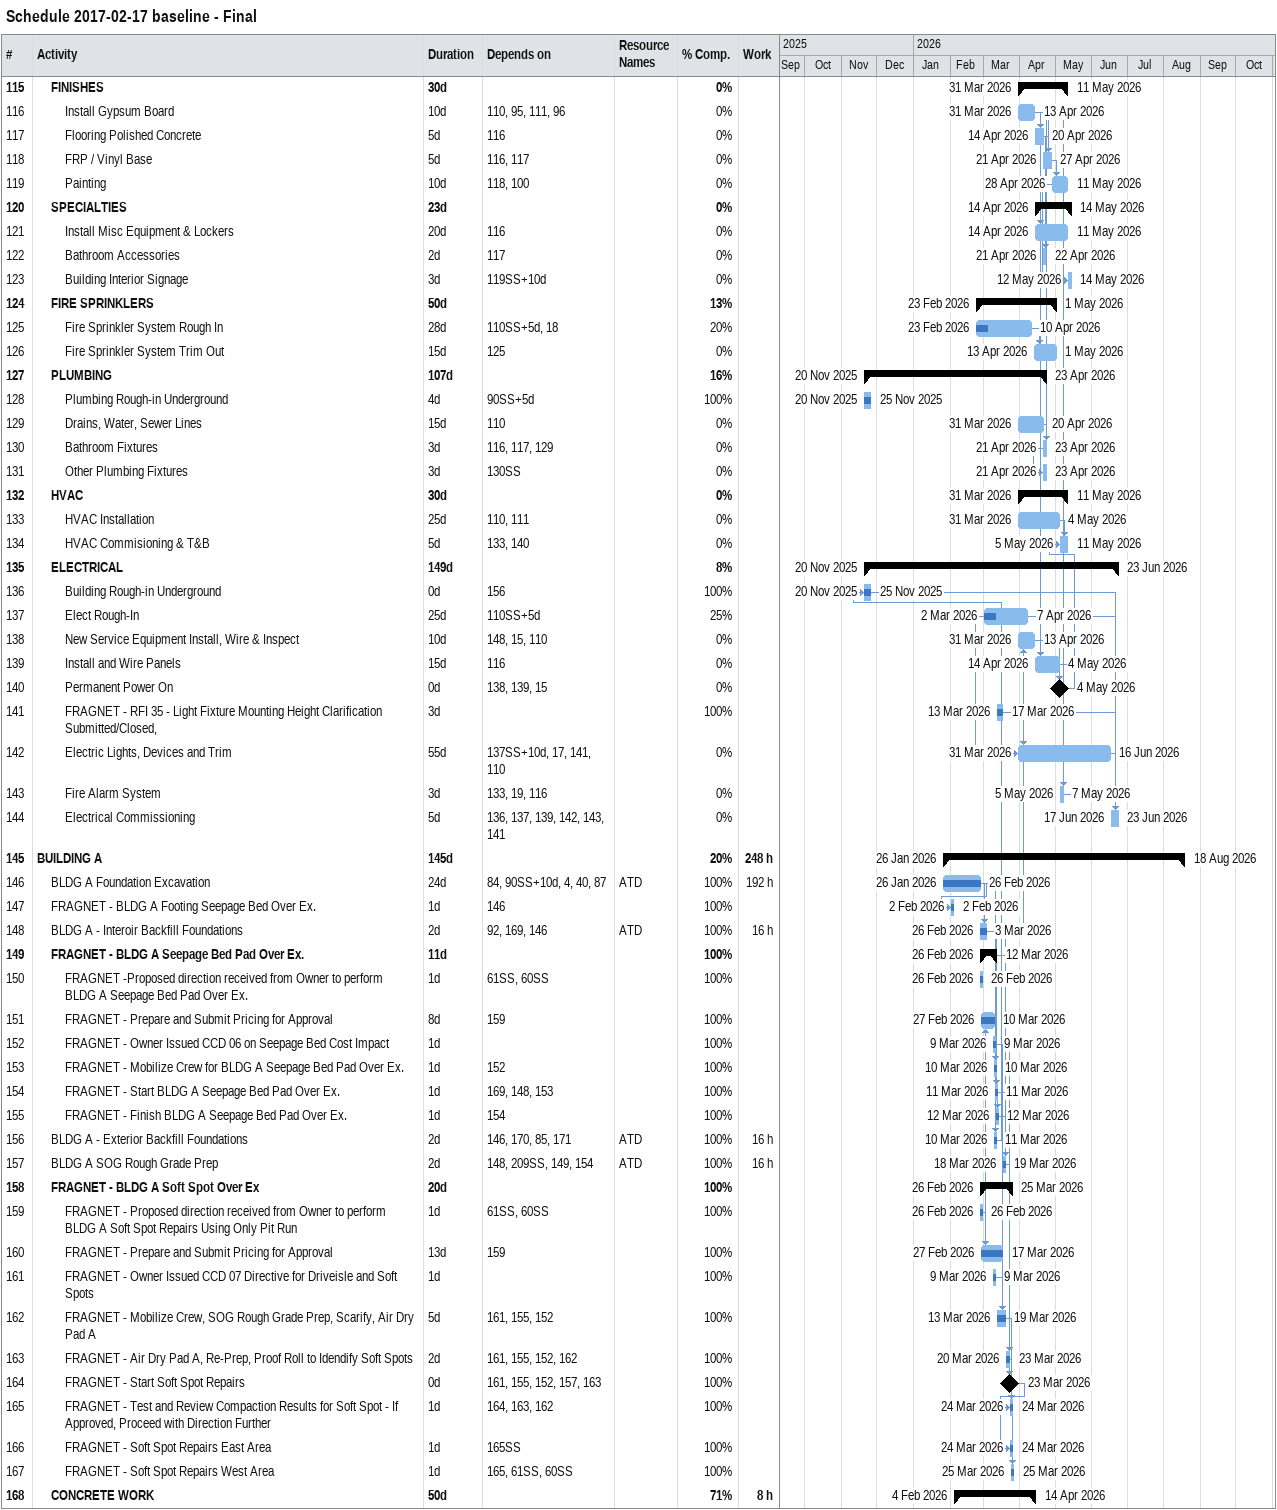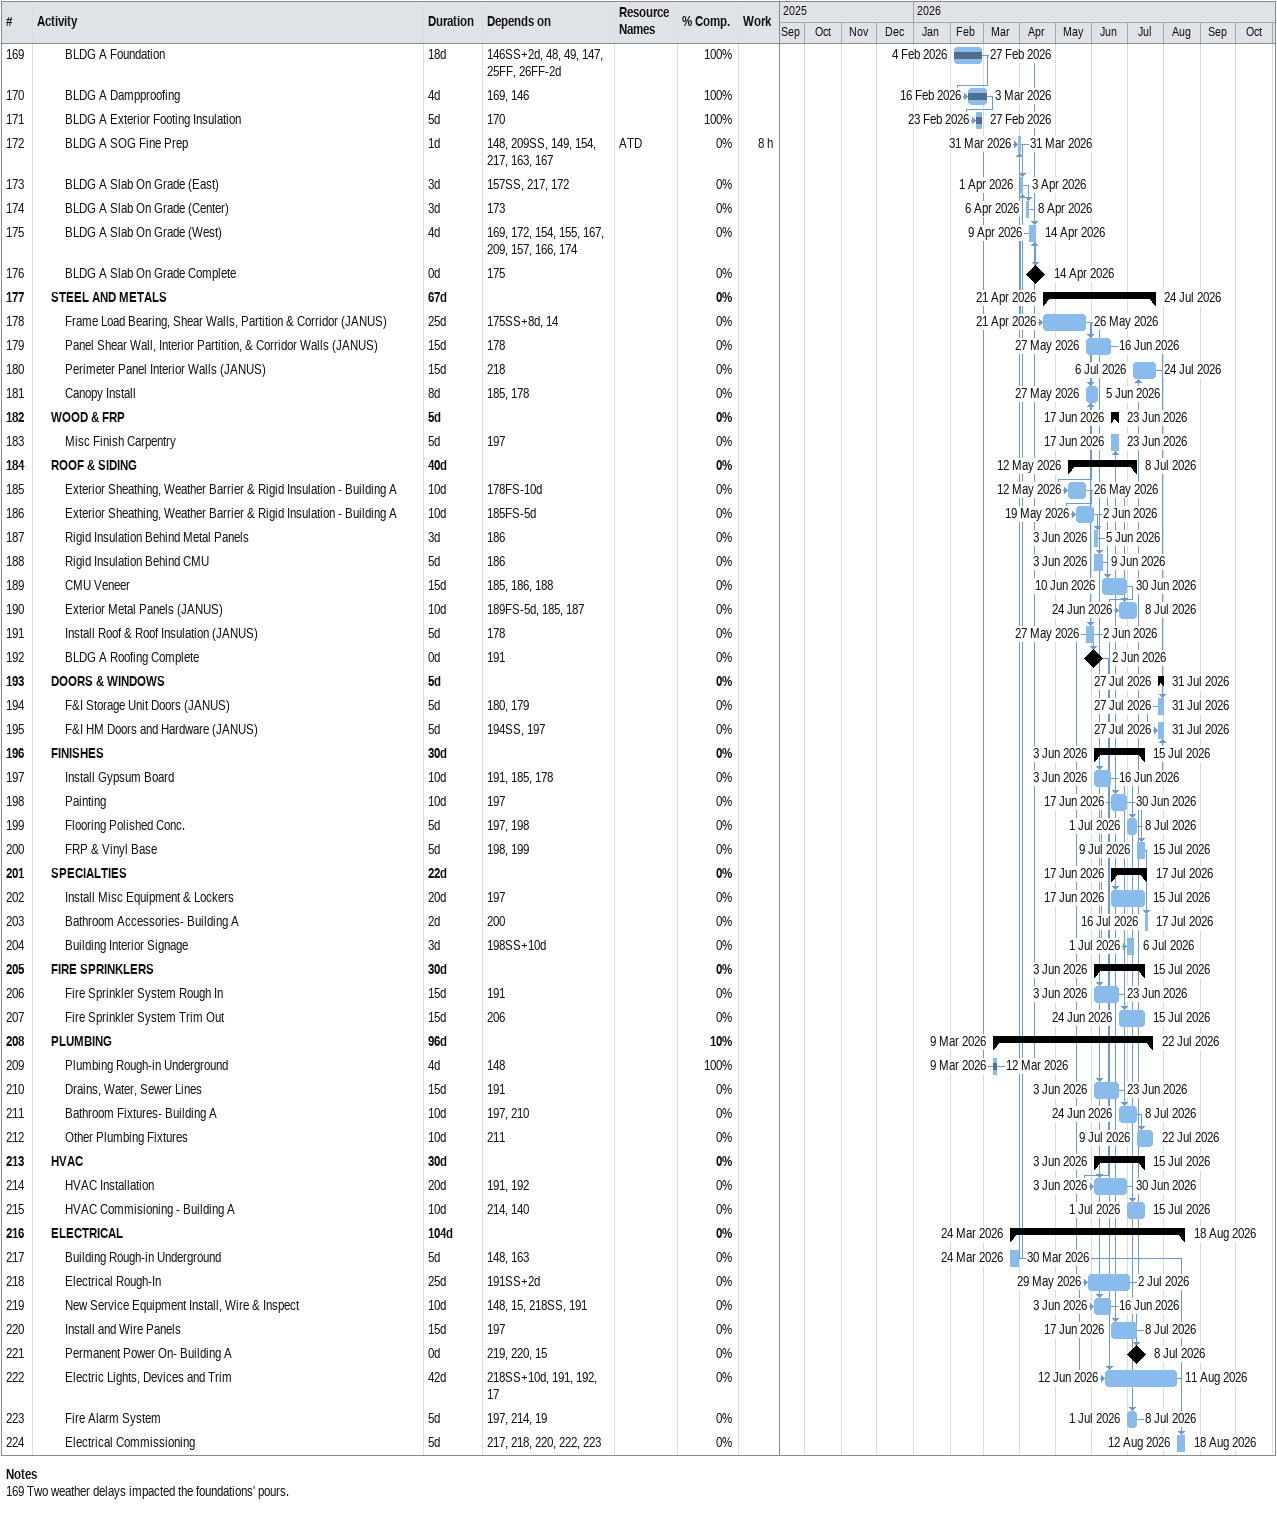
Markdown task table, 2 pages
Schedule 2017-02-17 baseline - Final

| ID | Level | Task | Duration | Start | Finish | Predecessors | Resources | % complete | Work (h) |
|---|---|---|---|---|---|---|---|---|---|
| 115 | 2 | **FINISHES** | 30d | 2026-03-31 | 2026-05-11 |  |  | 0 |  |
| 116 | 3 | Install Gypsum Board | 10d | 2026-03-31 | 2026-04-13 | 110, 95, 111, 96 |  | 0 |  |
| 117 | 3 | Flooring Polished Concrete | 5d | 2026-04-14 | 2026-04-20 | 116 |  | 0 |  |
| 118 | 3 | FRP / Vinyl Base | 5d | 2026-04-21 | 2026-04-27 | 116, 117 |  | 0 |  |
| 119 | 3 | Painting | 10d | 2026-04-28 | 2026-05-11 | 118, 100 |  | 0 |  |
| 120 | 2 | **SPECIALTIES** | 23d | 2026-04-14 | 2026-05-14 |  |  | 0 |  |
| 121 | 3 | Install Misc Equipment & Lockers | 20d | 2026-04-14 | 2026-05-11 | 116 |  | 0 |  |
| 122 | 3 | Bathroom Accessories | 2d | 2026-04-21 | 2026-04-22 | 117 |  | 0 |  |
| 123 | 3 | Building Interior Signage | 3d | 2026-05-12 | 2026-05-14 | 119SS+10d |  | 0 |  |
| 124 | 2 | **FIRE SPRINKLERS** | 50d | 2026-02-23 | 2026-05-01 |  |  | 13 |  |
| 125 | 3 | Fire Sprinkler System Rough In | 28d | 2026-02-23 | 2026-04-10 | 110SS+5d, 18 |  | 20 |  |
| 126 | 3 | Fire Sprinkler System Trim Out | 15d | 2026-04-13 | 2026-05-01 | 125 |  | 0 |  |
| 127 | 2 | **PLUMBING** | 107d | 2025-11-20 | 2026-04-23 |  |  | 16 |  |
| 128 | 3 | Plumbing Rough-in Underground | 4d | 2025-11-20 | 2025-11-25 | 90SS+5d |  | 100 |  |
| 129 | 3 | Drains, Water, Sewer Lines | 15d | 2026-03-31 | 2026-04-20 | 110 |  | 0 |  |
| 130 | 3 | Bathroom Fixtures | 3d | 2026-04-21 | 2026-04-23 | 116, 117, 129 |  | 0 |  |
| 131 | 3 | Other Plumbing Fixtures | 3d | 2026-04-21 | 2026-04-23 | 130SS |  | 0 |  |
| 132 | 2 | **HVAC** | 30d | 2026-03-31 | 2026-05-11 |  |  | 0 |  |
| 133 | 3 | HVAC Installation | 25d | 2026-03-31 | 2026-05-04 | 110, 111 |  | 0 |  |
| 134 | 3 | HVAC Commisioning & T&B | 5d | 2026-05-05 | 2026-05-11 | 133, 140 |  | 0 |  |
| 135 | 2 | **ELECTRICAL** | 149d | 2025-11-20 | 2026-06-23 |  |  | 8 |  |
| 136 | 3 | Building Rough-in Underground | 0d | 2025-11-20 | 2025-11-25 | 156 |  | 100 |  |
| 137 | 3 | Elect Rough-In | 25d | 2026-03-02 | 2026-04-07 | 110SS+5d |  | 25 |  |
| 138 | 3 | New Service Equipment Install, Wire & Inspect | 10d | 2026-03-31 | 2026-04-13 | 148, 15, 110 |  | 0 |  |
| 139 | 3 | Install and Wire Panels | 15d | 2026-04-14 | 2026-05-04 | 116 |  | 0 |  |
| 140 | 3 | Permanent Power On | 0d | 2026-05-04 | 2026-05-04 | 138, 139, 15 |  | 0 |  |
| 141 | 3 | FRAGNET - RFI 35 - Light Fixture Mounting Height Clarification Submitted/Closed, | 3d | 2026-03-13 | 2026-03-17 |  |  | 100 |  |
| 142 | 3 | Electric Lights, Devices and Trim | 55d | 2026-03-31 | 2026-06-16 | 137SS+10d, 17, 141, 110 |  | 0 |  |
| 143 | 3 | Fire Alarm System | 3d | 2026-05-05 | 2026-05-07 | 133, 19, 116 |  | 0 |  |
| 144 | 3 | Electrical Commissioning | 5d | 2026-06-17 | 2026-06-23 | 136, 137, 139, 142, 143, 141 |  | 0 |  |
| 145 | 1 | **BUILDING A** | 145d | 2026-01-26 | 2026-08-18 |  |  | 20 | 248 |
| 146 | 2 | BLDG A Foundation Excavation | 24d | 2026-01-26 | 2026-02-26 | 84, 90SS+10d, 4, 40, 87 | ATD | 100 | 192 |
| 147 | 2 | FRAGNET - BLDG A Footing Seepage Bed Over Ex. | 1d | 2026-02-02 | 2026-02-02 | 146 |  | 100 |  |
| 148 | 2 | BLDG A - Interoir Backfill Foundations | 2d | 2026-02-26 | 2026-03-03 | 92, 169, 146 | ATD | 100 | 16 |
| 149 | 2 | **FRAGNET - BLDG A Seepage Bed Pad Over Ex.** | 11d | 2026-02-26 | 2026-03-12 |  |  | 100 |  |
| 150 | 3 | FRAGNET -Proposed direction received from Owner to perform BLDG A Seepage Bed Pad Over Ex. | 1d | 2026-02-26 | 2026-02-26 | 61SS, 60SS |  | 100 |  |
| 151 | 3 | FRAGNET - Prepare and Submit Pricing for Approval | 8d | 2026-02-27 | 2026-03-10 | 159 |  | 100 |  |
| 152 | 3 | FRAGNET - Owner Issued CCD 06 on Seepage Bed Cost Impact | 1d | 2026-03-09 | 2026-03-09 |  |  | 100 |  |
| 153 | 3 | FRAGNET - Mobilize Crew for BLDG A Seepage Bed Pad Over Ex. | 1d | 2026-03-10 | 2026-03-10 | 152 |  | 100 |  |
| 154 | 3 | FRAGNET - Start BLDG A Seepage Bed Pad Over Ex. | 1d | 2026-03-11 | 2026-03-11 | 169, 148, 153 |  | 100 |  |
| 155 | 3 | FRAGNET - Finish BLDG A Seepage Bed Pad Over Ex. | 1d | 2026-03-12 | 2026-03-12 | 154 |  | 100 |  |
| 156 | 2 | BLDG A - Exterior Backfill Foundations | 2d | 2026-03-10 | 2026-03-11 | 146, 170, 85, 171 | ATD | 100 | 16 |
| 157 | 2 | BLDG A SOG Rough Grade Prep | 2d | 2026-03-18 | 2026-03-19 | 148, 209SS, 149, 154 | ATD | 100 | 16 |
| 158 | 2 | **FRAGNET - BLDG A Soft Spot Over Ex** | 20d | 2026-02-26 | 2026-03-25 |  |  | 100 |  |
| 159 | 3 | FRAGNET - Proposed direction received from Owner to perform BLDG A Soft Spot Repairs Using Only Pit Run | 1d | 2026-02-26 | 2026-02-26 | 61SS, 60SS |  | 100 |  |
| 160 | 3 | FRAGNET - Prepare and Submit Pricing for Approval | 13d | 2026-02-27 | 2026-03-17 | 159 |  | 100 |  |
| 161 | 3 | FRAGNET - Owner Issued CCD 07 Directive for Driveisle and Soft Spots | 1d | 2026-03-09 | 2026-03-09 |  |  | 100 |  |
| 162 | 3 | FRAGNET - Mobilize Crew, SOG Rough Grade Prep, Scarify, Air Dry Pad A | 5d | 2026-03-13 | 2026-03-19 | 161, 155, 152 |  | 100 |  |
| 163 | 3 | FRAGNET - Air Dry Pad A, Re-Prep, Proof Roll to Idendify Soft Spots | 2d | 2026-03-20 | 2026-03-23 | 161, 155, 152, 162 |  | 100 |  |
| 164 | 3 | FRAGNET - Start Soft Spot Repairs | 0d | 2026-03-23 | 2026-03-23 | 161, 155, 152, 157, 163 |  | 100 |  |
| 165 | 3 | FRAGNET - Test and Review Compaction Results for Soft Spot - If Approved, Proceed with Direction Further | 1d | 2026-03-24 | 2026-03-24 | 164, 163, 162 |  | 100 |  |
| 166 | 3 | FRAGNET - Soft Spot Repairs East Area | 1d | 2026-03-24 | 2026-03-24 | 165SS |  | 100 |  |
| 167 | 3 | FRAGNET - Soft Spot Repairs West Area | 1d | 2026-03-25 | 2026-03-25 | 165, 61SS, 60SS |  | 100 |  |
| 168 | 2 | **CONCRETE WORK** | 50d | 2026-02-04 | 2026-04-14 |  |  | 71 | 8 |
| 169 | 3 | BLDG A Foundation | 18d | 2026-02-04 | 2026-02-27 | 146SS+2d, 48, 49, 147, 25FF, 26FF-2d |  | 100 |  |
| 170 | 3 | BLDG A Dampproofing | 4d | 2026-02-16 | 2026-03-03 | 169, 146 |  | 100 |  |
| 171 | 3 | BLDG A Exterior Footing Insulation | 5d | 2026-02-23 | 2026-02-27 | 170 |  | 100 |  |
| 172 | 3 | BLDG A SOG Fine Prep | 1d | 2026-03-31 | 2026-03-31 | 148, 209SS, 149, 154, 217, 163, 167 | ATD | 0 | 8 |
| 173 | 3 | BLDG A Slab On Grade (East) | 3d | 2026-04-01 | 2026-04-03 | 157SS, 217, 172 |  | 0 |  |
| 174 | 3 | BLDG A Slab On Grade (Center) | 3d | 2026-04-06 | 2026-04-08 | 173 |  | 0 |  |
| 175 | 3 | BLDG A Slab On Grade (West) | 4d | 2026-04-09 | 2026-04-14 | 169, 172, 154, 155, 167, 209, 157, 166, 174 |  | 0 |  |
| 176 | 3 | BLDG A Slab On Grade Complete | 0d | 2026-04-14 | 2026-04-14 | 175 |  | 0 |  |
| 177 | 2 | **STEEL AND METALS** | 67d | 2026-04-21 | 2026-07-24 |  |  | 0 |  |
| 178 | 3 | Frame Load Bearing, Shear Walls, Partition & Corridor (JANUS) | 25d | 2026-04-21 | 2026-05-26 | 175SS+8d, 14 |  | 0 |  |
| 179 | 3 | Panel Shear Wall, Interior Partition, & Corridor Walls (JANUS) | 15d | 2026-05-27 | 2026-06-16 | 178 |  | 0 |  |
| 180 | 3 | Perimeter Panel Interior Walls (JANUS) | 15d | 2026-07-06 | 2026-07-24 | 218 |  | 0 |  |
| 181 | 3 | Canopy Install | 8d | 2026-05-27 | 2026-06-05 | 185, 178 |  | 0 |  |
| 182 | 2 | **WOOD & FRP** | 5d | 2026-06-17 | 2026-06-23 |  |  | 0 |  |
| 183 | 3 | Misc Finish Carpentry | 5d | 2026-06-17 | 2026-06-23 | 197 |  | 0 |  |
| 184 | 2 | **ROOF & SIDING** | 40d | 2026-05-12 | 2026-07-08 |  |  | 0 |  |
| 185 | 3 | Exterior Sheathing, Weather Barrier & Rigid Insulation - Building A | 10d | 2026-05-12 | 2026-05-26 | 178FS-10d |  | 0 |  |
| 186 | 3 | Exterior Sheathing, Weather Barrier & Rigid Insulation - Building A | 10d | 2026-05-19 | 2026-06-02 | 185FS-5d |  | 0 |  |
| 187 | 3 | Rigid Insulation Behind Metal Panels | 3d | 2026-06-03 | 2026-06-05 | 186 |  | 0 |  |
| 188 | 3 | Rigid Insulation Behind CMU | 5d | 2026-06-03 | 2026-06-09 | 186 |  | 0 |  |
| 189 | 3 | CMU Veneer | 15d | 2026-06-10 | 2026-06-30 | 185, 186, 188 |  | 0 |  |
| 190 | 3 | Exterior Metal Panels (JANUS) | 10d | 2026-06-24 | 2026-07-08 | 189FS-5d, 185, 187 |  | 0 |  |
| 191 | 3 | Install Roof & Roof Insulation (JANUS) | 5d | 2026-05-27 | 2026-06-02 | 178 |  | 0 |  |
| 192 | 3 | BLDG A Roofing Complete | 0d | 2026-06-02 | 2026-06-02 | 191 |  | 0 |  |
| 193 | 2 | **DOORS & WINDOWS** | 5d | 2026-07-27 | 2026-07-31 |  |  | 0 |  |
| 194 | 3 | F&I Storage Unit Doors (JANUS) | 5d | 2026-07-27 | 2026-07-31 | 180, 179 |  | 0 |  |
| 195 | 3 | F&I HM Doors and Hardware (JANUS) | 5d | 2026-07-27 | 2026-07-31 | 194SS, 197 |  | 0 |  |
| 196 | 2 | **FINISHES** | 30d | 2026-06-03 | 2026-07-15 |  |  | 0 |  |
| 197 | 3 | Install Gypsum Board | 10d | 2026-06-03 | 2026-06-16 | 191, 185, 178 |  | 0 |  |
| 198 | 3 | Painting | 10d | 2026-06-17 | 2026-06-30 | 197 |  | 0 |  |
| 199 | 3 | Flooring Polished Conc. | 5d | 2026-07-01 | 2026-07-08 | 197, 198 |  | 0 |  |
| 200 | 3 | FRP & Vinyl Base | 5d | 2026-07-09 | 2026-07-15 | 198, 199 |  | 0 |  |
| 201 | 2 | **SPECIALTIES** | 22d | 2026-06-17 | 2026-07-17 |  |  | 0 |  |
| 202 | 3 | Install Misc Equipment & Lockers | 20d | 2026-06-17 | 2026-07-15 | 197 |  | 0 |  |
| 203 | 3 | Bathroom Accessories- Building A | 2d | 2026-07-16 | 2026-07-17 | 200 |  | 0 |  |
| 204 | 3 | Building Interior Signage | 3d | 2026-07-01 | 2026-07-06 | 198SS+10d |  | 0 |  |
| 205 | 2 | **FIRE SPRINKLERS** | 30d | 2026-06-03 | 2026-07-15 |  |  | 0 |  |
| 206 | 3 | Fire Sprinkler System Rough In | 15d | 2026-06-03 | 2026-06-23 | 191 |  | 0 |  |
| 207 | 3 | Fire Sprinkler System Trim Out | 15d | 2026-06-24 | 2026-07-15 | 206 |  | 0 |  |
| 208 | 2 | **PLUMBING** | 96d | 2026-03-09 | 2026-07-22 |  |  | 10 |  |
| 209 | 3 | Plumbing Rough-in Underground | 4d | 2026-03-09 | 2026-03-12 | 148 |  | 100 |  |
| 210 | 3 | Drains, Water, Sewer Lines | 15d | 2026-06-03 | 2026-06-23 | 191 |  | 0 |  |
| 211 | 3 | Bathroom Fixtures- Building A | 10d | 2026-06-24 | 2026-07-08 | 197, 210 |  | 0 |  |
| 212 | 3 | Other Plumbing Fixtures | 10d | 2026-07-09 | 2026-07-22 | 211 |  | 0 |  |
| 213 | 2 | **HVAC** | 30d | 2026-06-03 | 2026-07-15 |  |  | 0 |  |
| 214 | 3 | HVAC Installation | 20d | 2026-06-03 | 2026-06-30 | 191, 192 |  | 0 |  |
| 215 | 3 | HVAC Commisioning - Building A | 10d | 2026-07-01 | 2026-07-15 | 214, 140 |  | 0 |  |
| 216 | 2 | **ELECTRICAL** | 104d | 2026-03-24 | 2026-08-18 |  |  | 0 |  |
| 217 | 3 | Building Rough-in Underground | 5d | 2026-03-24 | 2026-03-30 | 148, 163 |  | 0 |  |
| 218 | 3 | Electrical Rough-In | 25d | 2026-05-29 | 2026-07-02 | 191SS+2d |  | 0 |  |
| 219 | 3 | New Service Equipment Install, Wire & Inspect | 10d | 2026-06-03 | 2026-06-16 | 148, 15, 218SS, 191 |  | 0 |  |
| 220 | 3 | Install and Wire Panels | 15d | 2026-06-17 | 2026-07-08 | 197 |  | 0 |  |
| 221 | 3 | Permanent Power On- Building A | 0d | 2026-07-08 | 2026-07-08 | 219, 220, 15 |  | 0 |  |
| 222 | 3 | Electric Lights, Devices and Trim | 42d | 2026-06-12 | 2026-08-11 | 218SS+10d, 191, 192, 17 |  | 0 |  |
| 223 | 3 | Fire Alarm System | 5d | 2026-07-01 | 2026-07-08 | 197, 214, 19 |  | 0 |  |
| 224 | 3 | Electrical Commissioning | 5d | 2026-08-12 | 2026-08-18 | 217, 218, 220, 222, 223 |  | 0 |  |

Notes
- 169: Two weather delays impacted the foundations' pours.
